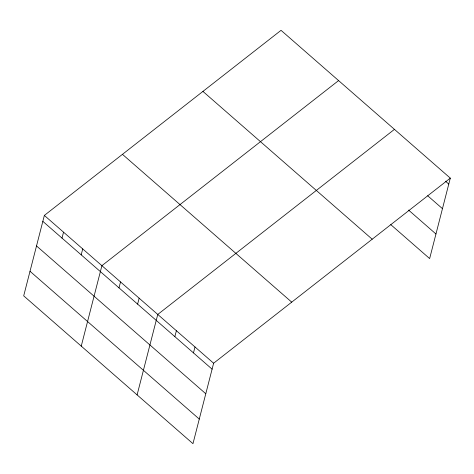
<?xml version="1.0" encoding="UTF-8"?>
<svg xmlns="http://www.w3.org/2000/svg" width="474" height="474" viewBox="0 0 474 474"><rect width="100%" height="100%" fill="white"/><g stroke="black" fill="none" stroke-linecap="round" stroke-linejoin="round"><path stroke-width="0.71" d="M44.355 215.421L23.7 295.865L192.965 443.67L213.62 363.226L450.3 178.135L281.035 30.33L44.355 215.421L213.62 363.226M62.011 238.108L63.54 232.171M81.196 254.858L82.719 248.921M81.25 346.121L101.904 265.671L338.584 80.586M118.998 287.866L120.526 281.929M137.62 304.124L139.143 298.187M137.105 394.895L157.759 314.446L394.445 129.361M174.859 336.641L176.381 330.704M193.475 352.899L194.998 346.968M450.3 178.135L429.645 258.579L390.766 224.629M445.489 181.204L448.777 184.072M427.678 195.75L442.461 208.661M408.576 210.083L435.956 233.996M202.931 91.411L372.197 239.216M122.458 154.34L291.723 302.145M42.832 221.352L212.097 369.163M36.516 245.941L205.781 393.746M30.016 271.276L199.276 419.081"/></g></svg>
